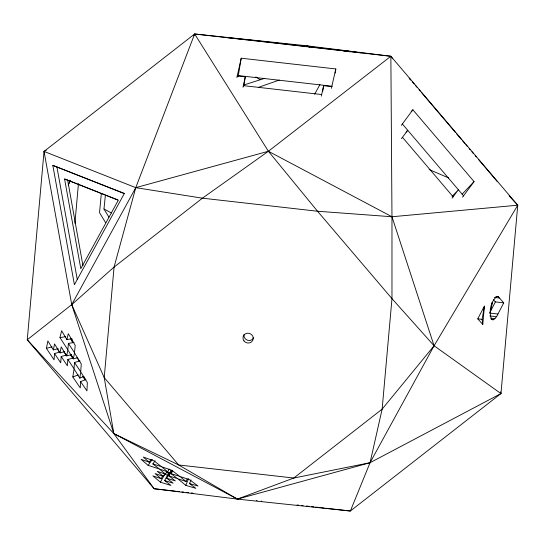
<?xml version="1.0" encoding="UTF-8"?>
<svg xmlns="http://www.w3.org/2000/svg" width="545" height="545" viewBox="0 0 545 545"><rect width="100%" height="100%" fill="white"/><g stroke="black" fill="none" stroke-linecap="round" stroke-linejoin="round"><path stroke-width="0.82" d="M85.865 379.545L80.585 381.609L80.272 387.917L72.812 376.983L74.072 368.924L79.774 378.107L83.984 376.452M59.371 352.199L54.527 353.528L54.05 359.843L46.414 348.357L47.878 340.952L53.349 349.931L58.199 348.602M66.81 354.965L61.183 356.505L60.706 362.827L54.527 353.528M73.432 357.956L67.846 359.489L67.369 365.804L61.183 356.505M80.061 360.947L74.502 362.466L74.025 368.781L67.846 359.489M46.291 150.229L44.036 151.421L27.25 339.787L154.133 488.736L237.409 499.104L350.353 511.019L500.964 393.579L517.75 205.213L390.867 56.264L307.591 45.896L194.647 33.981L44.036 151.421L71.736 304.614L113.844 433.616L154.133 488.736L175.279 491.14M74.91 223.307L78.446 183.617M482.788 324.418L484.416 306.099L477.754 318.859L482.788 324.418L482.08 319.35L484.416 306.099M101.302 193.782L99.544 212.673L105.512 222.523M74.079 342.471L68.445 343.404L67.812 349.754L59.964 337.621L61.612 330.76L66.858 339.555L71.947 338.724M108.932 217.196L103.972 209.008L105.348 195.669M79.774 378.107L80.728 371.901L87.336 382.536L86.934 390.901L80.585 381.609M236.877 77.574L241.217 58.206L335.829 68.949L335.155 73.091M238.104 76.709L241.217 58.206M243.009 87.241L245.291 76.825L237.157 75.905M243.785 86.035L245.291 76.825M321.346 96.138L323.628 85.722L331.769 86.648L335.829 68.949M322.667 91.58L323.628 85.722M331.496 88.324L331.769 86.648M53.349 349.931L54.541 343.936L60.011 352.908L64.828 351.586M60.011 352.908L61.204 346.913L66.667 355.892L71.463 354.577M66.667 355.892L67.859 349.89L73.33 358.869L77.301 357.779M73.33 358.869L74.522 352.874L81.273 363.965L80.687 371.765L74.502 362.466M66.858 339.555L68.275 333.738L75.21 345.387L74.474 352.738L68.445 343.404M194.013 35.541L194.647 33.981L390.867 56.264L392.359 58.301M190.975 479.968L189.51 483.544L195.832 488.327L185.818 485.363L177.643 478.687L186.118 481.548L187.167 479.001M185.818 485.363L188.59 478.653M496.577 316.706L503.73 302.863L498.355 296.739L497.101 296.453C490.589 301.072 488.872 311.488 491.263 318.811L492.346 319.758L493.668 319.704L496.577 316.706L489.873 315.943M503.73 302.863L495.391 301.916L489.533 313.062L497.905 314.015M314.649 94.203L319.963 84.489M170.496 473.203L168.895 472.706L164.61 480.54L170.96 485.438L160.414 482.196L152.859 475.846L161.163 478.714L162.723 475.86M161.163 478.714L155.046 473.571L163.343 476.439L164.897 473.605M160.414 482.196L164.733 474.307L168.023 475.329M163.343 476.439L157.233 471.296L165.53 474.164L167.07 471.35M165.53 474.164L159.412 469.027L167.71 471.888L169.243 469.088M164.61 480.54L173.14 483.163L166.79 478.265L171.055 470.471L172.125 470.805M166.79 478.265L175.327 480.888L168.977 475.989L172.056 470.355M168.977 475.989L177.507 478.612L171.157 473.721L172.69 470.921M509.091 195.832L517.75 205.213L434.079 345.762L370.055 462.712L350.353 511.019L325.821 508.233M151.142 459.483L149.235 462.201L141.087 459.312L148.117 465.382L152.287 459.415M148.117 465.382L159.283 468.952L152.879 463.931L155.1 460.763M401.338 125.336L412.878 109.783L474.061 181.601L462.521 197.161M401.42 138.655L407.749 130.303L406.025 132.122M452.078 198.121L458.406 189.769L452.091 196.425M411.175 111.575L412.878 109.783M462.133 194.184L474.061 181.601M500.964 393.579L370.055 462.712L237.409 499.104L113.844 433.616L27.25 339.787L71.736 304.614L114.069 267.077L202.427 198.176L268.399 151.265L390.867 56.264L391.971 216.753L391.978 298.633L382.134 409.145L370.055 462.712L293.775 478.04L237.409 499.104L178.658 464.967L113.844 433.616L104.218 377.583L71.736 304.614L135.76 187.657L194.647 33.981L268.399 151.265L317.544 211.249L391.978 298.633L434.079 345.762L500.964 393.579L500.664 391.903M306.086 46.652L307.591 45.896L309.833 47.088M72.812 376.983L78.221 374.878M258.705 87.268L279.299 80.054M244.235 84.877L264.707 78.337M305.132 46.57L307.591 45.896L308.94 46.911M46.414 348.357L52.102 346.797M59.964 337.621L65.747 336.653M223.736 37.694L225.392 37.428L246.79 39.744L245.243 39.478L348.371 51.189L349.876 51.932M517.75 205.213L391.971 216.753L317.544 211.249L202.427 198.176L135.76 187.657L44.036 151.421M345.257 51.55L343.766 50.76L348.371 51.189M261.3 501.121L261.77 501.168M256.47 500.596L257.124 500.664M238.363 75.591L332.13 86.239M243.274 85.633L321.611 94.53M495.841 296.453L498.355 296.739M494.308 297.434L499.336 298.006M490.929 318.185L495.119 318.661M491.14 319.418L493.668 319.704M477.754 318.859L482.08 319.35M176.893 491.324L179.503 491.617M181.955 491.897L183.733 492.101M186.172 492.373L188.699 492.66M191.227 492.953L193.039 493.157M297.066 504.97L298.762 505.161M301.296 505.447L303.136 505.658M306.372 506.026L309.035 506.325M311.447 506.598L313.981 506.891M315.678 507.082L319.159 507.477M320.746 507.661L324.214 508.049M343.766 50.76L361.546 52.892M189.51 483.544L198.026 486.058L189.64 479.723L179.823 476.412L186.118 481.548M171.157 473.721L179.693 476.344L171.852 470.294L161.599 466.752L167.71 471.888M152.879 463.931L161.47 466.683L154.058 460.866L143.267 457.037L149.235 462.201M52.831 165.373L124.28 193.604L74.413 284.708L52.831 165.373L124.41 193.468M64.582 178.998L118.299 200.226L80.81 268.712L64.582 178.998L77.015 183.774M77.683 184.04L97.739 191.963M98.407 192.228L100.416 193.019M101.084 193.284L117.795 199.892M429.126 169.522L448.583 177.915M103.972 209.008L111.453 212.972M255.843 76.893L260.108 79.672M171.055 470.471L171.457 470.778M168.895 472.706L169.693 473.312M164.256 473.912L164.733 474.307M493.457 299.791L495.391 301.916M410.828 80.074L409.179 78.133L410.412 79.699M412.483 82.009L414.132 83.944M415.781 85.885L416.884 87.18M419.085 89.761L420.181 91.056M421.285 92.343L455.402 132.394M456.499 133.689L461.452 139.5M462.555 140.794L464.756 143.376M465.859 144.67L467.508 146.605M469.156 148.547L470.26 149.834M471.909 151.776L473.557 153.71M475.213 155.652L476.31 156.94M478.51 159.528L497.224 181.492M402.482 124.124L463.666 195.948M402.578 137.442L453.229 196.902M83.167 376.418L85.49 379.838M76.995 357.629L79.563 361.512M70.407 354.666L72.71 358.154M63.799 351.668L66.102 355.163M57.252 348.78L59.63 352.37M70.925 339.017L73.275 342.669M71.995 339.256L72.465 341.735M56.884 166.79L77.261 279.449M67.655 180.075L82.935 265.701M85.02 379.184A222.224 211.467 20.4 0 1 83.276 376.391M68.275 184.959A222.224 211.467 20.4 0 1 70.353 180.341M492.155 302.291A222.224 211.467 20.4 0 1 491.168 309.778M72.396 342.028A222.224 211.467 20.4 0 1 71.109 339.038M69.222 181.798A222.224 211.467 20.4 0 1 69.862 180.245M84.666 379.218A222.224 211.467 20.4 0 1 82.881 376.35M72.764 357.854A222.224 211.467 20.4 0 1 71.32 354.809M68.214 185.15A222.224 211.467 20.4 0 1 70.223 180.702M491.944 303.279A222.224 211.467 20.4 0 1 491.065 309.914M169.325 473.585A232.919 221.645 20.4 0 1 166.341 472.059M169.379 473.55A232.865 221.59 20.4 0 1 166.375 472.024M253.752 337.73A5.178 4.925 20.4 0 1 243.976 334.521M114.069 267.077L104.218 377.583L178.658 464.967L293.775 478.04L382.134 409.145L434.079 345.762L391.971 216.753L268.399 151.265L135.76 187.657L114.069 267.077M243.976 340.938A5.178 4.925 20.4 0 0 252.826 340.216A5.178 4.925 20.4 0 0 247.498 333.172A5.178 4.925 20.4 0 0 243.976 340.938"/></g></svg>
